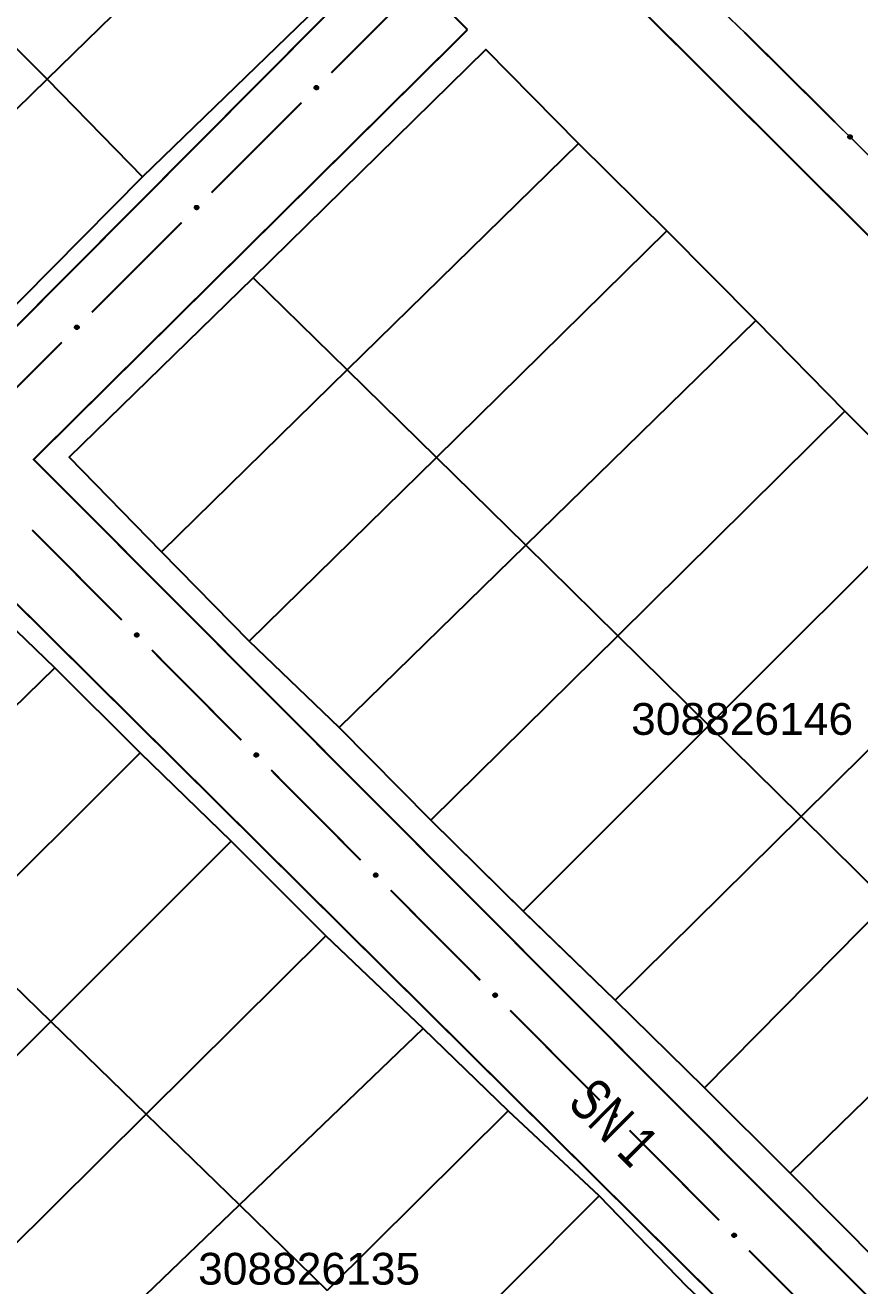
# Model space of a CAD drawing. Extents: x 205150 to 206910, y 4858726 to 4860849.
# Drawn here: x 205985.9 to 206064.7, y 4860398.1 to 4860517.1 of the extents above; entities that cross this region are included whole.
import ezdxf

# ---------------------------------------------------------------- set-up
doc = ezdxf.new("R2010")
doc.units = 0
doc.header["$LTSCALE"] = 1.5
doc.header["$MEASUREMENT"] = 0
doc.linetypes.add('TRACO_25', pattern=[8, 3, -1, 1, -1, 1, -1])
for name, color, linetype in [('CD-MALHA-LOTES', 7, 'CONTINUOUS'), ('CD_TXT_QUADRA', 7, 'CONTINUOUS'), ('LM-LIM-SETOR-FISCAL', 7, 'CONTINUOUS'), ('RU-QUADRAS', 6, 'CONTINUOUS'), ('SV-EIXO-ROD-ESTR', 7, 'CONTINUOUS'), ('SV-EIXO-RUA-N-PAV', 6, 'CONTINUOUS'), ('SV-EST-MUNIC-PAV', 20, 'CONTINUOUS'), ('SV-RUA-NAO-PAV-S-GUIA-C-GUIA', 7, 'CONTINUOUS'), ('SV-TXT-RUA-N-PAV-S-GUIA-C-GUIA', 7, 'CONTINUOUS')]:
    doc.layers.add(name, color=color, linetype=linetype)
doc.styles.add('ARIAL', font='ARIAL.TTF')
doc.linetypes.add('Limite', pattern='A,20,-3,[130,ltypeshp.shx,S=6.35,R=0,X=0,Y=0],-3,20', length=46)

msp = doc.modelspace()

# ---------------------------------------------------------------- linework, layer by layer
at = {"layer": 'CD-MALHA-LOTES'}
for points in [[(205987.97, 4860512.02), (206010.32, 4860533.84)], [(206010.32, 4860533.84), (206019.38, 4860524.49), (205996.97, 4860502.81)], [(205979.92, 4860520.13), (205987.97, 4860512.02)], [(206007.44, 4860493.28), (206029.4, 4860514.82), (206038.18, 4860505.96)], [(205970.6, 4860495.06), (205987.97, 4860512.02)], [(205987.97, 4860512.02), (205996.97, 4860502.81)], [(206038.18, 4860505.96), (206016.32, 4860484.57)], [(206038.18, 4860505.96), (206046.52, 4860497.7)], [(205996.97, 4860502.81), (205979.89, 4860485.57), (205970.6, 4860495.06)], [(206024.74, 4860476.31), (206046.52, 4860497.7)], [(206046.52, 4860497.7), (206054.91, 4860489.24)], [(205998.76, 4860467.38), (205990.06, 4860476.34), (206007.44, 4860493.28)], [(206016.32, 4860484.57), (206007.44, 4860493.28)], [(206033.18, 4860468.03), (206054.91, 4860489.24)], [(206054.91, 4860489.24), (206063.34, 4860480.68)], [(206016.32, 4860484.57), (205998.76, 4860467.38)], [(206024.74, 4860476.31), (206016.32, 4860484.57)], [(206063.34, 4860480.68), (206041.87, 4860459.47)], [(206063.34, 4860480.68), (206071.78, 4860472.25)], [(206007.06, 4860458.96), (206024.74, 4860476.31)], [(206033.18, 4860468.03), (206024.74, 4860476.31)], [(206050.48, 4860450.98), (206071.78, 4860472.25)], [(206007.06, 4860458.96), (205998.76, 4860467.38)], [(206015.55, 4860450.81), (206033.18, 4860468.03)], [(206041.87, 4860459.47), (206033.18, 4860468.03)], [(205988.7, 4860456.45), (205979.64, 4860465.15), (205962.56, 4860448.08)], [(206080.52, 4860463.48), (206059.19, 4860442.4)], [(206015.55, 4860450.81), (206007.06, 4860458.96)], [(206041.87, 4860459.47), (206024.23, 4860442.04)], [(206050.48, 4860450.98), (206041.87, 4860459.47)], [(205971.35, 4860439.53), (205988.7, 4860456.45)], [(205988.7, 4860456.45), (205996.76, 4860448.4)], [(206024.23, 4860442.04), (206015.55, 4860450.81)], [(206032.95, 4860433.47), (206050.48, 4860450.98)], [(206059.19, 4860442.4), (206050.48, 4860450.98)], [(205996.76, 4860448.4), (205979.69, 4860431.42)], [(205996.76, 4860448.4), (206005.37, 4860440.08)], [(206032.95, 4860433.47), (206024.23, 4860442.04)], [(206059.19, 4860442.4), (206041.64, 4860425.06)], [(206067.4, 4860434.31), (206059.19, 4860442.4)], [(205988.32, 4860423.04), (206005.37, 4860440.08)], [(206005.37, 4860440.08), (206014.31, 4860431.12)], [(206050.07, 4860416.77), (206067.4, 4860434.31)], [(206041.64, 4860425.06), (206032.95, 4860433.47)], [(205979.69, 4860431.42), (205988.32, 4860423.04)], [(206014.31, 4860431.12), (205997.33, 4860414.28)], [(206014.31, 4860431.12), (206023.48, 4860422.38)], [(206075.88, 4860425.95), (206058.17, 4860408.71)], [(206050.07, 4860416.77), (206041.64, 4860425.06)], [(205970.93, 4860405.67), (205988.32, 4860423.04)], [(205988.32, 4860423.04), (205997.33, 4860414.28)], [(206006.13, 4860405.72), (206023.48, 4860422.38)], [(206023.48, 4860422.38), (206031.54, 4860414.6)], [(206058.17, 4860408.71), (206050.07, 4860416.77)], [(206031.54, 4860414.6), (206014.43, 4860397.65)], [(206031.54, 4860414.6), (206040.12, 4860406.57)], [(205997.33, 4860414.28), (205979.82, 4860396.93)], [(205997.33, 4860414.28), (206006.13, 4860405.72)], [(206066.85, 4860399.95), (206058.17, 4860408.71)], [(206022.97, 4860389.35), (206040.12, 4860406.57)], [(206040.12, 4860406.57), (206048.41, 4860398.01)], [(205988.43, 4860388.74), (206006.13, 4860405.72)], [(206006.13, 4860405.72), (206014.43, 4860397.65)]]:
    msp.add_lwpolyline(points, dxfattribs=at)
at = {"layer": 'LM-LIM-SETOR-FISCAL', "linetype": 'Limite', "ltscale": 0.1, "const_width": 0.13, "flags": 128}
msp.add_lwpolyline([(205319.29, 4860270.52), (205308.71, 4860256.67), (205305.78, 4860258.84), (205287.54, 4860237.69), (205276.64, 4860225.85), (205246.75, 4860195.21), (205217.93, 4860166.62), (205205.07, 4860154.22), (205154.16, 4860103.62), (205198.33, 4860053.28), (205217.33, 4860073.87), (205228.31, 4860086.13), (205238.29, 4860095.9), (205249.21, 4860104.33), (205257.45, 4860109.18), (205264.02, 4860112.21), (205279.18, 4860117.77), (205286.26, 4860119.79), (205298.64, 4860121.61), (205309.27, 4860122.88), (205318.87, 4860123.38), (205330.48, 4860123.39), (205348.91, 4860120.43), (205359.29, 4860117.56), (205368.87, 4860113.52), (205387.79, 4860104.36), (205416.55, 4860084.92), (205427.35, 4860072.78), (205437.08, 4860059.62), (205479.77, 4859996.22), (205490.09, 4859981.19), (205507.28, 4859955.95), (205301.82, 4859758.53), (205304.27, 4859754.35), (205308.51, 4859743.48), (205314.17, 4859730.07), (205319.34, 4859714.73), (205318.69, 4859702.13), (205317.26, 4859690.64), (205315.74, 4859682.13), (205314.47, 4859670.89), (205312.89, 4859663.45), (205309.4, 4859652.21), (205307.5, 4859644.78), (205307.82, 4859635.75), (205310.04, 4859627.84), (205314.31, 4859618.34), (205319.85, 4859606.63), (205326.97, 4859596.97), (205332.19, 4859589.73), (205339.8, 4859581.22), (205346.76, 4859572.51), (205354, 4859559.81), (205353.39, 4859552.98), (205353.27, 4859547.01), (205355.22, 4859540.43), (205360.95, 4859533.08), (205371.88, 4859519.43), (205377.63, 4859512.44), (205385.79, 4859503.96), (205396.46, 4859500.67), (205404.7, 4859492.02), (205412.93, 4859478.57), (205420.22, 4859461.9), (205423.63, 4859449.31), (205425.2, 4859433.83), (205427.41, 4859417.81), (205434.87, 4859380.22), (205437.8, 4859372.3), (205447.24, 4859361.81), (205453.54, 4859349.48), (205459.05, 4859329.54), (205466.92, 4859311.43), (205476.36, 4859294.25), (205487.12, 4859281.65), (205492.89, 4859272.47), (205496.57, 4859259.35), (205503.39, 4859250.69), (205510.74, 4859242.04), (205513.88, 4859233.64), (205518.87, 4859225.77), (205525.3, 4859218.82), (205532.12, 4859213.83), (205535.79, 4859207.8), (205538.94, 4859201.5), (205542.88, 4859195.99), (205547.34, 4859189.96), (205548.12, 4859187.59), (205557.31, 4859181.03), (205563.87, 4859170.28), (205572.52, 4859159), (205575.67, 4859152.83), (205573.49, 4859146.26), (205574.41, 4859107.72), (205574.1, 4859102.45), (205570.43, 4859091.7), (205564.13, 4859081.46), (205558.88, 4859071.49), (205553.9, 4859063.1), (205553.9, 4859053.65), (205550.78, 4858995.23), (205582.12, 4858999.84), (205643.48, 4859000.72), (205662.02, 4859003.54), (205723.44, 4859017.98), (205780.86, 4859021.75), (205796.46, 4859023.04), (205822.25, 4859018.37), (205884.61, 4859012.81), (205949.14, 4859010.7), (206010.04, 4859007.01), (206085.77, 4858991.23), (206142.93, 4858964.03), (206222.76, 4858955.8), (206247.48, 4858946.16), (206320.03, 4858923.22), (206357.59, 4858908.6), (206441.35, 4858853.88), (206472.45, 4858825.54), (206535.38, 4858773.37), (206582.46, 4858737.4), (206654.71, 4858791.02), (206678.45, 4858818.8), (206712.51, 4858857.69), (206744.07, 4858897.64), (206751.69, 4858909.49), (206759.23, 4858922.23), (206766.2, 4858935.79), (206774.68, 4858954.45), (206780.86, 4858969.77), (206787.32, 4858989.53), (206795.67, 4859017.91), (206801.34, 4859037.45), (206804.81, 4859048.55), (206810.21, 4859067.25), (206818.72, 4859096.7), (206836.07, 4859155.15), (206846.57, 4859191.69), (206849.26, 4859199.97), (206857.1, 4859228.87), (206879.44, 4859306.63), (206888.86, 4859339.28), (206892.9, 4859355.31), (206898.05, 4859377.14), (206902.33, 4859396.65), (206903.66, 4859403.73), (206904.19, 4859408.48), (206905.69, 4859418.05), (206906.56, 4859427.57), (206907.69, 4859436.73), (206908.51, 4859451.61), (206908.98, 4859469.92), (206908.88, 4859478.27), (206909.31, 4859486.41), (206909.8, 4859503.75), (206908.06, 4859522.53), (206905.79, 4859539.89), (206902.11, 4859560.26), (206898.96, 4859576.34), (206897.7, 4859582.09), (206890.37, 4859608.85), (206880.35, 4859645.11), (206869.65, 4859680.81), (206865.82, 4859696.97), (206853.5, 4859740.64), (206829.42, 4859824.64), (206821, 4859851.39), (206812.97, 4859883.79), (206808.11, 4859900.23), (206792.3, 4859957.48), (206787.8, 4859976.76), (206777.66, 4860010.06), (206765, 4860051.58), (206755.54, 4860085.7), (206750.68, 4860101.63), (206741.17, 4860125.56), (206733.16, 4860141.6), (206724.53, 4860155.76), (206720.58, 4860162.18), (206711.45, 4860176.18), (206701.64, 4860187.46), (206699.72, 4860189.66), (206688, 4860201.91), (206676.62, 4860211.53), (206661.73, 4860222.42), (206647.52, 4860230.3), (206635.25, 4860235.79), (206614.85, 4860243.29), (206606.14, 4860245.65), (206597.68, 4860248), (206583.47, 4860251.01), (206568.95, 4860253.89), (206555.52, 4860256.25), (206536.42, 4860258.75), (206515.07, 4860261.46), (206491.2, 4860264.62), (206461.18, 4860268.88), (206439.8, 4860271.78), (206410.63, 4860276.21), (206388.16, 4860279.36), (206368.66, 4860282.7), (206354.57, 4860286.28), (206341.8, 4860291.58), (206328.08, 4860297.72), (206312.52, 4860304.06), (206285.44, 4860316.18), (206266.75, 4860326.61), (206251.28, 4860335.83), (206233.37, 4860347.73), (206203.78, 4860369), (206190.98, 4860381.36), (206176.1, 4860393.77), (206148.73, 4860420.73), (206131.72, 4860438.15), (206119.93, 4860450.72), (206096.07, 4860474.64), (206079.22, 4860491.32), (206053.65, 4860516.64), (206024.02, 4860544.98), (206003.48, 4860565.32), (205982.61, 4860587.19), (205969.68, 4860601.5), (205947.41, 4860624.23), (205941.47, 4860630.27), (205933.71, 4860637.54), (205921.87, 4860648.63), (205904.16, 4860665.5), (205891.55, 4860678.66), (205883.32, 4860686.89), (205866.07, 4860704.91), (205856.37, 4860714.35), (205825.17, 4860745.55), (205813.99, 4860756.84), (205803.22, 4860767.55), (205796.49, 4860774.25), (205790.73, 4860779.92), (205778.11, 4860792.25), (205767.26, 4860803.09), (205754.34, 4860816.31), (205748.7, 4860822.1), (205743.2, 4860827.74), (205737.56, 4860833.24), (205728.8, 4860841.85), (205722.27, 4860848.82), (205716.69, 4860834.76), (205683.28, 4860785.15), (205648.13, 4860731.52), (205621.03, 4860690.19), (205590.06, 4860643.83), (205580.55, 4860630.3), (205567.6, 4860611.82), (205565.6, 4860608.82), (205469.79, 4860465.73), (205420.74, 4860392.29), (205335.67, 4860262.2), (205321.6, 4860273.55)], close=True, dxfattribs=at)
at = {"layer": 'RU-QUADRAS', "linetype": 'Continuous'}
msp.add_lwpolyline([(206019.38, 4860524.49), (205996.97, 4860502.81), (205979.89, 4860485.57), (205970.6, 4860495.06), (205962.59, 4860503.06), (205954.59, 4860511.24), (205946.05, 4860519.76)], dxfattribs=at)
at = {"layer": 'RU-QUADRAS'}
for points in [[(206066.85, 4860399.95), (206058.17, 4860408.71), (206050.07, 4860416.77), (206041.64, 4860425.06), (206033.2, 4860433.22), (206024.23, 4860442.04), (206015.55, 4860450.81), (206007.06, 4860458.96), (205998.76, 4860467.38), (205990.06, 4860476.34), (206007.44, 4860493.28), (206029.4, 4860514.82), (206038.18, 4860505.96), (206046.52, 4860497.7), (206054.91, 4860489.24), (206063.34, 4860480.68), (206071.78, 4860472.25)], [(206066.08, 4860380.88), (206057.3, 4860389.69), (206048.41, 4860398.01), (206040.12, 4860406.57), (206031.54, 4860414.6), (206023.48, 4860422.38), (206014.31, 4860431.12), (206005.37, 4860440.08), (205996.76, 4860448.4), (205988.7, 4860456.45), (205979.64, 4860465.15), (205962.56, 4860448.08), (205945.33, 4860430.73), (205953.94, 4860422.55), (205962.32, 4860414.14), (205970.93, 4860405.67), (205979.82, 4860396.93), (205988.43, 4860388.74), (205996.82, 4860380.21), (206005.43, 4860371.74), (206014.32, 4860363.55), (206022.83, 4860355.16), (206031.44, 4860346.42), (206044.78, 4860333.23)]]:
    msp.add_lwpolyline(points, dxfattribs=at)
at = {"layer": 'SV-EIXO-ROD-ESTR', "const_width": 0.18, "flags": 128}
msp.add_lwpolyline([(206053.87, 4860516.43), (206062.4, 4860507.98)], dxfattribs=at)
at = {"layer": 'SV-EIXO-ROD-ESTR', "flags": 128}
msp.add_lwpolyline([(206063.8, 4860506.75), (206063.84, 4860506.75), (206063.89, 4860506.75), (206063.92, 4860506.73), (206063.94, 4860506.7), (206063.97, 4860506.68), (206063.98, 4860506.65), (206064, 4860506.61), (206064, 4860506.56), (206063.98, 4860506.51), (206063.97, 4860506.48), (206063.95, 4860506.45), (206063.92, 4860506.43), (206063.89, 4860506.41), (206063.85, 4860506.4), (206063.8, 4860506.4), (206063.75, 4860506.41), (206063.72, 4860506.43), (206063.7, 4860506.45), (206063.67, 4860506.48), (206063.66, 4860506.51), (206063.64, 4860506.55), (206063.65, 4860506.6), (206063.65, 4860506.64), (206063.67, 4860506.68), (206063.7, 4860506.7), (206063.72, 4860506.73), (206063.75, 4860506.74), (206063.8, 4860506.75)], close=True, dxfattribs=at)
for points in [[(206063.64, 4860506.55), (206063.85, 4860506.4)], [(206063.65, 4860506.64), (206063.92, 4860506.43)], [(206063.65, 4860506.62), (206063.9, 4860506.43)], [(206063.65, 4860506.6), (206063.89, 4860506.41)], [(206063.65, 4860506.58), (206063.86, 4860506.41)], [(206063.66, 4860506.66), (206063.93, 4860506.44)], [(206063.66, 4860506.53), (206063.81, 4860506.41)], [(206063.66, 4860506.51), (206063.8, 4860506.4)], [(206063.67, 4860506.68), (206063.95, 4860506.45)], [(206063.67, 4860506.49), (206063.77, 4860506.41)], [(206063.67, 4860506.48), (206063.75, 4860506.41)], [(206063.69, 4860506.69), (206063.95, 4860506.47)], [(206063.7, 4860506.7), (206063.97, 4860506.48)], [(206063.71, 4860506.71), (206063.97, 4860506.5)], [(206063.72, 4860506.73), (206063.98, 4860506.51)], [(206063.74, 4860506.73), (206063.99, 4860506.54)], [(206063.75, 4860506.74), (206064, 4860506.56)], [(206063.77, 4860506.75), (206063.99, 4860506.58)], [(206063.8, 4860506.75), (206064, 4860506.61)], [(206063.82, 4860506.75), (206063.98, 4860506.63)], [(206063.84, 4860506.75), (206063.98, 4860506.65)], [(206063.87, 4860506.75), (206063.97, 4860506.67)], [(206063.89, 4860506.75), (206063.97, 4860506.68)]]:
    msp.add_lwpolyline(points, dxfattribs=at)
at = {"layer": 'SV-EIXO-RUA-N-PAV', "const_width": 0.18, "flags": 128}
for points in [[(206023.3, 4860521.12), (206014.82, 4860512.64)], [(206011.99, 4860509.81), (206003.5, 4860501.32)], [(206000.67, 4860498.49), (205992.19, 4860490.01)], [(205989.36, 4860487.18), (205984.41, 4860482.23)], [(205986.56, 4860469.46), (205995.02, 4860460.95)], [(205997.85, 4860458.12), (206006.31, 4860449.61)], [(206009.13, 4860446.78), (206017.6, 4860438.27)], [(206020.42, 4860435.44), (206028.89, 4860426.93)], [(206031.71, 4860424.1), (206040.18, 4860415.59)], [(206043, 4860412.76), (206051.46, 4860404.26)], [(206054.28, 4860401.42), (206062.75, 4860392.92)]]:
    msp.add_lwpolyline(points, dxfattribs=at)
at = {"layer": 'SV-EIXO-RUA-N-PAV', "flags": 128}
for points in [[(206013.58, 4860511.25), (206013.58, 4860511.2), (206013.57, 4860511.15), (206013.55, 4860511.12), (206013.53, 4860511.1), (206013.5, 4860511.07), (206013.47, 4860511.06), (206013.43, 4860511.05), (206013.38, 4860511.05), (206013.34, 4860511.06), (206013.31, 4860511.07), (206013.28, 4860511.1), (206013.26, 4860511.12), (206013.24, 4860511.16), (206013.23, 4860511.2), (206013.23, 4860511.25), (206013.24, 4860511.29), (206013.26, 4860511.32), (206013.28, 4860511.35), (206013.31, 4860511.37), (206013.34, 4860511.39), (206013.38, 4860511.4), (206013.43, 4860511.4), (206013.47, 4860511.39), (206013.5, 4860511.37), (206013.53, 4860511.35), (206013.55, 4860511.32), (206013.57, 4860511.29), (206013.58, 4860511.25)], [(206002.27, 4860499.93), (206002.27, 4860499.88), (206002.26, 4860499.84), (206002.24, 4860499.81), (206002.22, 4860499.78), (206002.19, 4860499.76), (206002.16, 4860499.74), (206002.12, 4860499.73), (206002.07, 4860499.73), (206002.03, 4860499.74), (206001.99, 4860499.76), (206001.97, 4860499.78), (206001.94, 4860499.81), (206001.93, 4860499.84), (206001.92, 4860499.88), (206001.92, 4860499.93), (206001.93, 4860499.97), (206001.94, 4860500.01), (206001.97, 4860500.03), (206002, 4860500.06), (206002.03, 4860500.07), (206002.07, 4860500.08), (206002.12, 4860500.08), (206002.16, 4860500.07), (206002.19, 4860500.06), (206002.22, 4860500.03), (206002.24, 4860500.01), (206002.26, 4860499.97), (206002.27, 4860499.93)], [(205990.95, 4860488.62), (205990.95, 4860488.57), (205990.94, 4860488.53), (205990.93, 4860488.49), (205990.9, 4860488.47), (205990.88, 4860488.45), (205990.84, 4860488.43), (205990.8, 4860488.42), (205990.75, 4860488.42), (205990.71, 4860488.43), (205990.68, 4860488.45), (205990.65, 4860488.47), (205990.63, 4860488.5), (205990.61, 4860488.53), (205990.6, 4860488.57), (205990.6, 4860488.62), (205990.61, 4860488.66), (205990.63, 4860488.69), (205990.65, 4860488.72), (205990.68, 4860488.74), (205990.71, 4860488.76), (205990.75, 4860488.77), (205990.8, 4860488.77), (205990.84, 4860488.76), (205990.88, 4860488.74), (205990.9, 4860488.72), (205990.93, 4860488.69), (205990.94, 4860488.66), (205990.95, 4860488.62)], [(205996.41, 4860459.71), (205996.46, 4860459.72), (205996.5, 4860459.71), (205996.54, 4860459.69), (205996.56, 4860459.66), (205996.58, 4860459.64), (205996.6, 4860459.61), (205996.61, 4860459.57), (205996.61, 4860459.52), (205996.6, 4860459.47), (205996.58, 4860459.44), (205996.56, 4860459.41), (205996.53, 4860459.39), (205996.5, 4860459.38), (205996.46, 4860459.36), (205996.41, 4860459.36), (205996.37, 4860459.37), (205996.34, 4860459.39), (205996.31, 4860459.42), (205996.29, 4860459.44), (205996.27, 4860459.48), (205996.26, 4860459.52), (205996.26, 4860459.56), (205996.27, 4860459.61), (205996.29, 4860459.64), (205996.31, 4860459.66), (205996.34, 4860459.69), (205996.37, 4860459.71), (205996.41, 4860459.71)], [(206007.7, 4860448.38), (206007.75, 4860448.38), (206007.79, 4860448.37), (206007.82, 4860448.35), (206007.85, 4860448.32), (206007.87, 4860448.3), (206007.89, 4860448.27), (206007.9, 4860448.23), (206007.9, 4860448.18), (206007.89, 4860448.13), (206007.87, 4860448.1), (206007.85, 4860448.07), (206007.82, 4860448.05), (206007.79, 4860448.04), (206007.75, 4860448.02), (206007.7, 4860448.03), (206007.66, 4860448.03), (206007.63, 4860448.05), (206007.6, 4860448.08), (206007.57, 4860448.1), (206007.56, 4860448.14), (206007.55, 4860448.18), (206007.55, 4860448.23), (206007.56, 4860448.27), (206007.58, 4860448.3), (206007.6, 4860448.32), (206007.63, 4860448.35), (206007.66, 4860448.37), (206007.7, 4860448.38)], [(206018.99, 4860437.04), (206019.04, 4860437.04), (206019.08, 4860437.03), (206019.11, 4860437.01), (206019.14, 4860436.99), (206019.16, 4860436.96), (206019.18, 4860436.93), (206019.19, 4860436.89), (206019.19, 4860436.84), (206019.17, 4860436.79), (206019.16, 4860436.76), (206019.14, 4860436.73), (206019.11, 4860436.71), (206019.08, 4860436.7), (206019.03, 4860436.69), (206018.99, 4860436.69), (206018.94, 4860436.7), (206018.91, 4860436.71), (206018.89, 4860436.74), (206018.86, 4860436.76), (206018.85, 4860436.8), (206018.84, 4860436.84), (206018.84, 4860436.89), (206018.85, 4860436.93), (206018.86, 4860436.96), (206018.89, 4860436.99), (206018.91, 4860437.01), (206018.95, 4860437.03), (206018.99, 4860437.04)], [(206030.27, 4860425.7), (206030.32, 4860425.7), (206030.37, 4860425.69), (206030.4, 4860425.67), (206030.42, 4860425.65), (206030.45, 4860425.62), (206030.46, 4860425.59), (206030.47, 4860425.55), (206030.48, 4860425.5), (206030.46, 4860425.46), (206030.45, 4860425.42), (206030.42, 4860425.39), (206030.4, 4860425.37), (206030.36, 4860425.36), (206030.32, 4860425.35), (206030.27, 4860425.35), (206030.23, 4860425.36), (206030.2, 4860425.37), (206030.17, 4860425.4), (206030.15, 4860425.43), (206030.13, 4860425.46), (206030.12, 4860425.5), (206030.12, 4860425.55), (206030.13, 4860425.59), (206030.15, 4860425.62), (206030.17, 4860425.65), (206030.2, 4860425.67), (206030.23, 4860425.69), (206030.27, 4860425.7)], [(206041.56, 4860414.36), (206041.61, 4860414.36), (206041.65, 4860414.35), (206041.69, 4860414.33), (206041.71, 4860414.31), (206041.73, 4860414.28), (206041.75, 4860414.25), (206041.76, 4860414.21), (206041.76, 4860414.16), (206041.75, 4860414.12), (206041.73, 4860414.08), (206041.71, 4860414.06), (206041.68, 4860414.03), (206041.65, 4860414.02), (206041.61, 4860414.01), (206041.56, 4860414.01), (206041.52, 4860414.02), (206041.49, 4860414.03), (206041.46, 4860414.06), (206041.44, 4860414.09), (206041.42, 4860414.12), (206041.41, 4860414.16), (206041.41, 4860414.21), (206041.42, 4860414.25), (206041.44, 4860414.28), (206041.46, 4860414.31), (206041.49, 4860414.33), (206041.52, 4860414.35), (206041.56, 4860414.36)], [(206052.85, 4860403.02), (206052.9, 4860403.02), (206052.94, 4860403.01), (206052.97, 4860402.99), (206053, 4860402.97), (206053.02, 4860402.94), (206053.04, 4860402.91), (206053.05, 4860402.87), (206053.05, 4860402.82), (206053.04, 4860402.78), (206053.02, 4860402.74), (206053, 4860402.72), (206052.97, 4860402.69), (206052.94, 4860402.68), (206052.9, 4860402.67), (206052.85, 4860402.67), (206052.81, 4860402.68), (206052.78, 4860402.69), (206052.75, 4860402.72), (206052.73, 4860402.75), (206052.71, 4860402.78), (206052.7, 4860402.82), (206052.7, 4860402.87), (206052.71, 4860402.91), (206052.73, 4860402.94), (206052.75, 4860402.97), (206052.78, 4860402.99), (206052.81, 4860403.01), (206052.85, 4860403.02)]]:
    msp.add_lwpolyline(points, close=True, dxfattribs=at)
for points in [[(206013.38, 4860511.4), (206013.23, 4860511.2)], [(206013.34, 4860511.39), (206013.23, 4860511.25)], [(206013.43, 4860511.4), (206013.24, 4860511.16)], [(206013.4, 4860511.39), (206013.24, 4860511.18)], [(206013.36, 4860511.39), (206013.24, 4860511.23)], [(206013.31, 4860511.37), (206013.24, 4860511.29)], [(206013.32, 4860511.37), (206013.24, 4860511.27)], [(206013.45, 4860511.39), (206013.25, 4860511.14)], [(206013.47, 4860511.39), (206013.26, 4860511.12)], [(206013.48, 4860511.38), (206013.27, 4860511.11)], [(206013.5, 4860511.37), (206013.28, 4860511.1)], [(206013.51, 4860511.36), (206013.29, 4860511.09)], [(206013.53, 4860511.35), (206013.31, 4860511.07)], [(206013.54, 4860511.33), (206013.33, 4860511.07)], [(206013.55, 4860511.32), (206013.34, 4860511.06)], [(206013.56, 4860511.3), (206013.36, 4860511.05)], [(206013.57, 4860511.29), (206013.38, 4860511.05)], [(206013.57, 4860511.27), (206013.41, 4860511.05)], [(206013.58, 4860511.25), (206013.43, 4860511.05)], [(206013.58, 4860511.22), (206013.46, 4860511.06)], [(206013.58, 4860511.2), (206013.47, 4860511.06)], [(206013.58, 4860511.17), (206013.49, 4860511.07)], [(206013.57, 4860511.15), (206013.5, 4860511.07)], [(206002.07, 4860500.08), (206001.92, 4860499.88)], [(206002.09, 4860500.08), (206001.92, 4860499.87)], [(206002.03, 4860500.07), (206001.92, 4860499.93)], [(206002.04, 4860500.07), (206001.92, 4860499.91)], [(206002.12, 4860500.08), (206001.93, 4860499.84)], [(206002, 4860500.06), (206001.93, 4860499.97)], [(206002.01, 4860500.06), (206001.93, 4860499.96)], [(206002.13, 4860500.08), (206001.94, 4860499.83)], [(206002.16, 4860500.07), (206001.94, 4860499.81)], [(206002.17, 4860500.06), (206001.96, 4860499.8)], [(206002.19, 4860500.06), (206001.97, 4860499.78)], [(206002.2, 4860500.04), (206001.98, 4860499.77)], [(206002.22, 4860500.03), (206001.99, 4860499.76)], [(206002.23, 4860500.02), (206002.01, 4860499.75)], [(206002.24, 4860500.01), (206002.03, 4860499.74)], [(206002.24, 4860499.99), (206002.05, 4860499.74)], [(206002.26, 4860499.97), (206002.07, 4860499.73)], [(206002.26, 4860499.95), (206002.09, 4860499.74)], [(206002.27, 4860499.93), (206002.12, 4860499.73)], [(206002.27, 4860499.91), (206002.14, 4860499.74)], [(206002.27, 4860499.88), (206002.16, 4860499.74)], [(206002.26, 4860499.86), (206002.18, 4860499.76)], [(206002.26, 4860499.84), (206002.19, 4860499.76)], [(205990.75, 4860488.77), (205990.6, 4860488.57)], [(205990.71, 4860488.76), (205990.6, 4860488.62)], [(205990.8, 4860488.77), (205990.61, 4860488.53)], [(205990.78, 4860488.77), (205990.61, 4860488.55)], [(205990.73, 4860488.76), (205990.61, 4860488.6)], [(205990.69, 4860488.75), (205990.61, 4860488.64)], [(205990.68, 4860488.74), (205990.61, 4860488.66)], [(205990.82, 4860488.76), (205990.62, 4860488.52)], [(205990.84, 4860488.76), (205990.63, 4860488.5)], [(205990.86, 4860488.75), (205990.64, 4860488.48)], [(205990.88, 4860488.74), (205990.65, 4860488.47)], [(205990.89, 4860488.73), (205990.66, 4860488.46)], [(205990.9, 4860488.72), (205990.68, 4860488.45)], [(205990.91, 4860488.7), (205990.7, 4860488.44)], [(205990.93, 4860488.69), (205990.71, 4860488.43)], [(205990.93, 4860488.67), (205990.74, 4860488.43)], [(205990.94, 4860488.66), (205990.75, 4860488.42)], [(205990.95, 4860488.64), (205990.78, 4860488.42)], [(205990.95, 4860488.62), (205990.8, 4860488.42)], [(205990.95, 4860488.59), (205990.83, 4860488.43)], [(205990.95, 4860488.57), (205990.84, 4860488.43)], [(205990.95, 4860488.55), (205990.87, 4860488.45)], [(205990.94, 4860488.53), (205990.88, 4860488.45)], [(205996.26, 4860459.56), (205996.5, 4860459.38)], [(205996.26, 4860459.54), (205996.48, 4860459.37)], [(205996.26, 4860459.52), (205996.46, 4860459.36)], [(205996.27, 4860459.61), (205996.53, 4860459.39)], [(205996.27, 4860459.58), (205996.51, 4860459.39)], [(205996.27, 4860459.49), (205996.43, 4860459.37)], [(205996.27, 4860459.48), (205996.41, 4860459.36)], [(205996.28, 4860459.62), (205996.54, 4860459.4)], [(205996.28, 4860459.46), (205996.38, 4860459.37)], [(205996.29, 4860459.64), (205996.56, 4860459.41)], [(205996.29, 4860459.44), (205996.37, 4860459.37)], [(205996.3, 4860459.65), (205996.57, 4860459.43)], [(205996.31, 4860459.66), (205996.58, 4860459.44)], [(205996.33, 4860459.67), (205996.59, 4860459.46)], [(205996.34, 4860459.69), (205996.6, 4860459.47)], [(205996.36, 4860459.69), (205996.6, 4860459.5)], [(205996.37, 4860459.71), (205996.61, 4860459.52)], [(205996.39, 4860459.71), (205996.61, 4860459.54)], [(205996.41, 4860459.71), (205996.61, 4860459.57)], [(205996.44, 4860459.71), (205996.6, 4860459.59)], [(205996.46, 4860459.72), (205996.6, 4860459.61)], [(205996.48, 4860459.71), (205996.58, 4860459.63)], [(205996.5, 4860459.71), (205996.58, 4860459.64)], [(206007.55, 4860448.24), (206007.8, 4860448.05)], [(206007.55, 4860448.23), (206007.79, 4860448.04)], [(206007.55, 4860448.2), (206007.76, 4860448.03)], [(206007.55, 4860448.18), (206007.75, 4860448.02)], [(206007.56, 4860448.27), (206007.82, 4860448.05)], [(206007.56, 4860448.15), (206007.72, 4860448.03)], [(206007.56, 4860448.14), (206007.7, 4860448.03)], [(206007.57, 4860448.28), (206007.83, 4860448.06)], [(206007.57, 4860448.12), (206007.67, 4860448.03)], [(206007.57, 4860448.1), (206007.66, 4860448.03)], [(206007.58, 4860448.3), (206007.85, 4860448.07)], [(206007.59, 4860448.31), (206007.86, 4860448.09)], [(206007.6, 4860448.32), (206007.87, 4860448.1)], [(206007.62, 4860448.33), (206007.88, 4860448.12)], [(206007.63, 4860448.35), (206007.89, 4860448.13)], [(206007.64, 4860448.35), (206007.89, 4860448.16)], [(206007.66, 4860448.37), (206007.9, 4860448.18)], [(206007.68, 4860448.37), (206007.9, 4860448.2)], [(206007.7, 4860448.38), (206007.9, 4860448.23)], [(206007.73, 4860448.37), (206007.89, 4860448.25)], [(206007.75, 4860448.38), (206007.89, 4860448.27)], [(206007.77, 4860448.37), (206007.87, 4860448.29)], [(206007.79, 4860448.37), (206007.87, 4860448.3)], [(206018.84, 4860436.9), (206019.09, 4860436.71)], [(206018.84, 4860436.89), (206019.08, 4860436.7)], [(206018.84, 4860436.86), (206019.05, 4860436.69)], [(206018.84, 4860436.84), (206019.03, 4860436.69)], [(206018.85, 4860436.93), (206019.11, 4860436.71)], [(206018.85, 4860436.81), (206019, 4860436.69)], [(206018.85, 4860436.8), (206018.99, 4860436.69)], [(206018.86, 4860436.96), (206019.14, 4860436.73)], [(206018.86, 4860436.94), (206019.12, 4860436.73)], [(206018.86, 4860436.78), (206018.96, 4860436.69)], [(206018.86, 4860436.76), (206018.94, 4860436.7)], [(206018.88, 4860436.97), (206019.14, 4860436.75)], [(206018.89, 4860436.99), (206019.16, 4860436.76)], [(206018.9, 4860436.99), (206019.16, 4860436.78)], [(206018.91, 4860437.01), (206019.17, 4860436.79)], [(206018.93, 4860437.01), (206019.18, 4860436.82)], [(206018.95, 4860437.03), (206019.19, 4860436.84)], [(206018.97, 4860437.03), (206019.18, 4860436.86)], [(206018.99, 4860437.04), (206019.19, 4860436.89)], [(206019.01, 4860437.04), (206019.18, 4860436.91)], [(206019.04, 4860437.04), (206019.18, 4860436.93)], [(206019.06, 4860437.03), (206019.16, 4860436.95)], [(206019.08, 4860437.03), (206019.16, 4860436.96)], [(206030.12, 4860425.55), (206030.36, 4860425.36)], [(206030.12, 4860425.5), (206030.32, 4860425.35)], [(206030.13, 4860425.59), (206030.4, 4860425.37)], [(206030.13, 4860425.56), (206030.38, 4860425.37)], [(206030.13, 4860425.52), (206030.34, 4860425.35)], [(206030.13, 4860425.47), (206030.29, 4860425.35)], [(206030.13, 4860425.46), (206030.27, 4860425.35)], [(206030.14, 4860425.6), (206030.41, 4860425.39)], [(206030.15, 4860425.62), (206030.42, 4860425.39)], [(206030.15, 4860425.44), (206030.25, 4860425.36)], [(206030.15, 4860425.43), (206030.23, 4860425.36)], [(206030.16, 4860425.63), (206030.43, 4860425.41)], [(206030.17, 4860425.65), (206030.45, 4860425.42)], [(206030.19, 4860425.66), (206030.45, 4860425.44)], [(206030.2, 4860425.67), (206030.46, 4860425.46)], [(206030.22, 4860425.67), (206030.47, 4860425.48)], [(206030.23, 4860425.69), (206030.48, 4860425.5)], [(206030.25, 4860425.69), (206030.47, 4860425.52)], [(206030.27, 4860425.7), (206030.47, 4860425.55)], [(206030.3, 4860425.7), (206030.46, 4860425.57)], [(206030.32, 4860425.7), (206030.46, 4860425.59)], [(206030.35, 4860425.69), (206030.45, 4860425.61)], [(206030.37, 4860425.69), (206030.45, 4860425.62)], [(206041.41, 4860414.21), (206041.65, 4860414.02)], [(206041.41, 4860414.16), (206041.61, 4860414.01)], [(206041.42, 4860414.25), (206041.68, 4860414.03)], [(206041.42, 4860414.23), (206041.66, 4860414.03)], [(206041.42, 4860414.18), (206041.63, 4860414.01)], [(206041.42, 4860414.14), (206041.58, 4860414.01)], [(206041.42, 4860414.12), (206041.56, 4860414.01)], [(206041.43, 4860414.26), (206041.7, 4860414.05)], [(206041.43, 4860414.1), (206041.54, 4860414.02)], [(206041.44, 4860414.28), (206041.71, 4860414.06)], [(206041.44, 4860414.09), (206041.52, 4860414.02)], [(206041.45, 4860414.29), (206041.72, 4860414.07)], [(206041.46, 4860414.31), (206041.73, 4860414.08)], [(206041.48, 4860414.32), (206041.74, 4860414.1)], [(206041.49, 4860414.33), (206041.75, 4860414.12)], [(206041.51, 4860414.33), (206041.75, 4860414.14)], [(206041.52, 4860414.35), (206041.76, 4860414.16)], [(206041.54, 4860414.35), (206041.76, 4860414.18)], [(206041.56, 4860414.36), (206041.76, 4860414.21)], [(206041.59, 4860414.36), (206041.75, 4860414.23)], [(206041.61, 4860414.36), (206041.75, 4860414.25)], [(206041.64, 4860414.35), (206041.74, 4860414.27)], [(206041.65, 4860414.35), (206041.73, 4860414.28)], [(206052.7, 4860402.87), (206052.94, 4860402.68)], [(206052.7, 4860402.84), (206052.92, 4860402.67)], [(206052.7, 4860402.82), (206052.9, 4860402.67)], [(206052.71, 4860402.91), (206052.97, 4860402.69)], [(206052.71, 4860402.89), (206052.95, 4860402.69)], [(206052.71, 4860402.8), (206052.87, 4860402.67)], [(206052.71, 4860402.78), (206052.85, 4860402.67)], [(206052.72, 4860402.92), (206052.98, 4860402.71)], [(206052.72, 4860402.76), (206052.82, 4860402.68)], [(206052.73, 4860402.94), (206053, 4860402.72)], [(206052.73, 4860402.75), (206052.81, 4860402.68)], [(206052.74, 4860402.95), (206053.01, 4860402.73)], [(206052.75, 4860402.97), (206053.02, 4860402.74)], [(206052.77, 4860402.98), (206053.03, 4860402.76)], [(206052.78, 4860402.99), (206053.04, 4860402.78)], [(206052.8, 4860403), (206053.04, 4860402.8)], [(206052.81, 4860403.01), (206053.05, 4860402.82)], [(206052.83, 4860403.01), (206053.05, 4860402.84)], [(206052.85, 4860403.02), (206053.05, 4860402.87)], [(206052.88, 4860403.02), (206053.04, 4860402.89)], [(206052.9, 4860403.02), (206053.04, 4860402.91)], [(206052.92, 4860403.01), (206053.02, 4860402.93)], [(206052.94, 4860403.01), (206053.02, 4860402.94)]]:
    msp.add_lwpolyline(points, dxfattribs=at)
at = {"layer": 'SV-EST-MUNIC-PAV', "linetype": 'Continuous', "const_width": 0.18, "flags": 128}
msp.add_lwpolyline([(206205.68, 4860361.76), (206196.08, 4860369.92), (206185.71, 4860379.26), (206174.68, 4860389.14), (206154.83, 4860408.24), (206104.87, 4860458.13), (206025.79, 4860536.84), (205965.42, 4860598.13), (205954.14, 4860609.31), (205933, 4860630.27)], dxfattribs=at)
at = {"layer": 'SV-RUA-NAO-PAV-S-GUIA-C-GUIA', "linetype": 'TRACO_25', "const_width": 0.18, "flags": 128}
for points in [[(205835.3, 4860630.27), (205833.43, 4860628.45), (205852.9, 4860609.17), (205934.5, 4860528.38), (205979.52, 4860483.11), (206020.33, 4860524.12), (206027.68, 4860516.69)], [(206140.62, 4860320.62), (206071.86, 4860390.71), (205986.7, 4860476.12), (206027.68, 4860516.69)], [(205949.49, 4860337.09), (205899.11, 4860388.28), (205979.34, 4860468.19), (206067.69, 4860380.58), (206118.08, 4860331.99), (206129.01, 4860322.1), (206140.62, 4860320.62)]]:
    msp.add_lwpolyline(points, dxfattribs=at)

# ---------------------------------------------------------------- texts
at = {"layer": 'CD_TXT_QUADRA', "style": 'ARIAL'}
for s, p in [('308826146', (206043.14, 4860450.11)), ('308826135', (206002.23, 4860398.19))]:
    msp.add_text(s, height=3, dxfattribs=at).set_placement(p)
at = {"layer": 'SV-TXT-RUA-N-PAV-S-GUIA-C-GUIA', "style": 'ARIAL', "width": 0.7}
for s, p in [('RUA                                                                                                                                                                                 SN 1', (205895.18, 4860557.03)), ('RUA                                                                                                                                                                                 SN 1', (205895.18, 4860557.03)), ('RUA                                                                                                                                                                                 SN 2', (205867.04, 4860501.15))]:
    msp.add_text(s, height=4, rotation=315, dxfattribs=at).set_placement(p)

doc.saveas('drawing.dxf')
